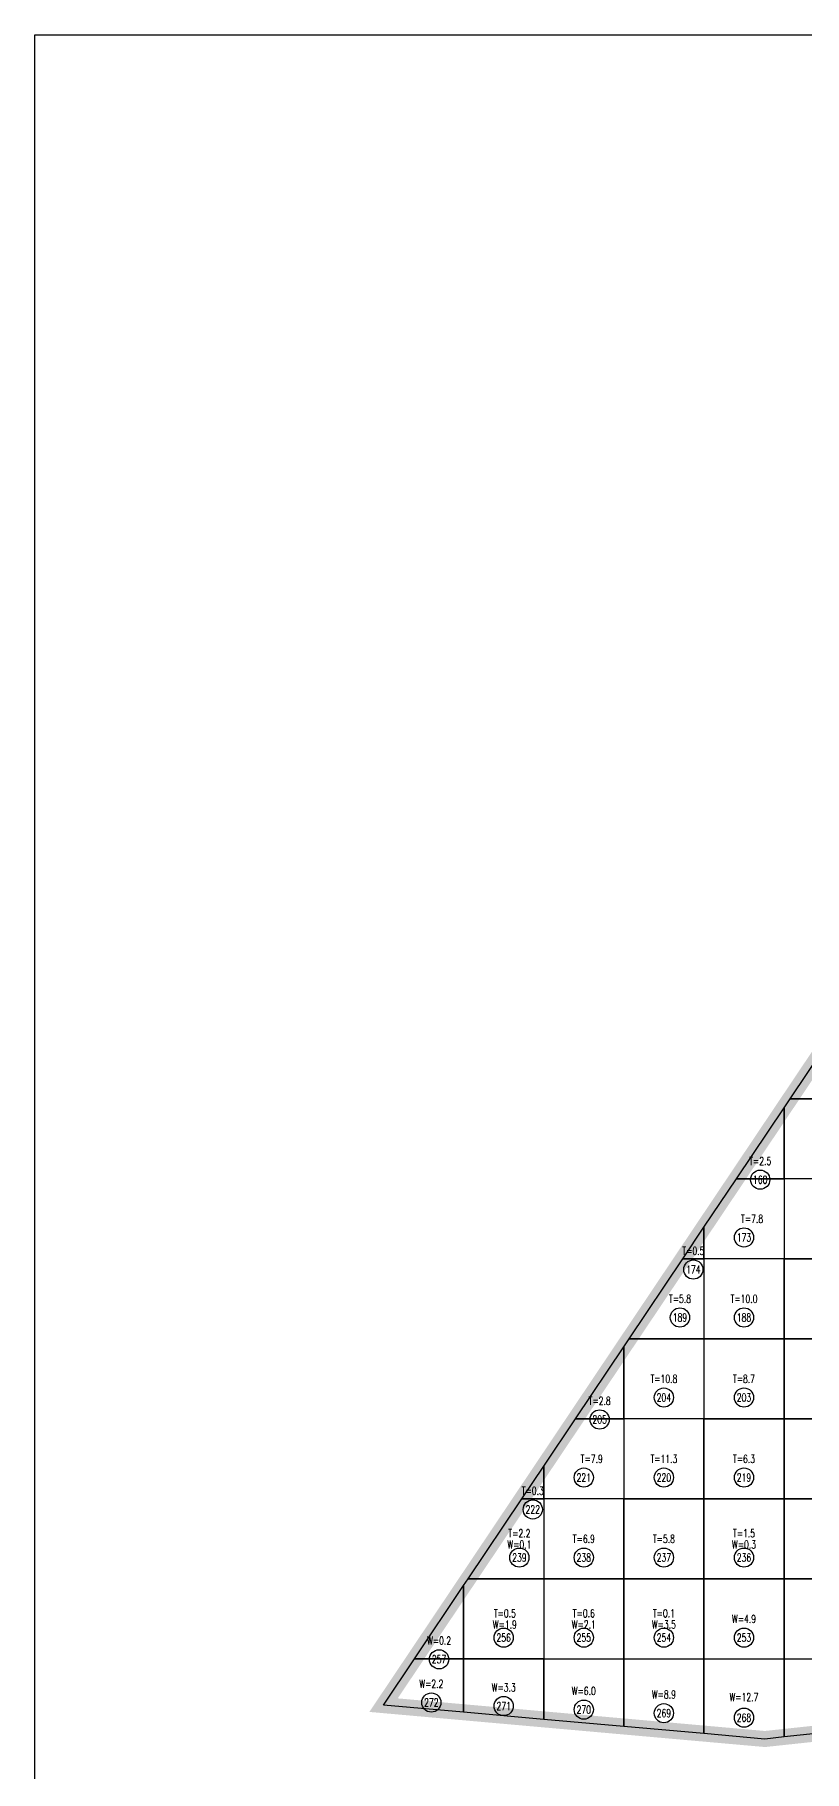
# Model space of a CAD drawing. Extents: x 4283 to 40403, y 1134 to 1764.
# Drawn here: x 9542 to 9585.7, y 1575.5 to 1674.1 of the extents above; entities that cross this region are included whole.
import ezdxf
from ezdxf.enums import TextEntityAlignment as Align

# ---------------------------------------------------------------- set-up
doc = ezdxf.new("R2010")
doc.units = 0
for name, color, linetype in [('tdz_10-1方格网', 2, 'Continuous'), ('tdz_10-1方格网计算', 7, 'Continuous'), ('tdz_土方计算图', 7, 'Continuous'), ('tdz_格田', 6, 'Continuous')]:
    doc.layers.add(name, color=color, linetype=linetype)
doc.styles.add('GLandNum', font='txt_____.ttf', dxfattribs={"width": 0.7, "height": 0.5})

msp = doc.modelspace()

# ---------------------------------------------------------------- linework, layer by layer
at = {"layer": 'tdz_10-1方格网', "linetype": 'Continuous'}
for points in [[(9587.898, 1618.209, 3089.418), (9589.057, 1618.209, 3089.308), (9589.057, 1613.664, 3089.275), (9584.854, 1613.664, 3089.45)], [(9584.854, 1613.664, 3089.45), (9589.057, 1613.664, 3089.275), (9589.057, 1609.118, 3089.241), (9584.511, 1609.118, 3089.233), (9584.511, 1613.153, 3089.453)], [(9584.511, 1613.153, 3089.453), (9584.511, 1609.118, 3089.233), (9581.809, 1609.118, 3089.481)], [(9581.809, 1609.118, 3089.481), (9584.511, 1609.118, 3089.233), (9584.511, 1604.573, 3089.199), (9579.966, 1604.573, 3089.34), (9579.966, 1606.367, 3089.5)], [(9584.511, 1609.118, 3089.233), (9584.511, 1604.573, 3089.199), (9589.057, 1604.573, 3089.206), (9589.057, 1609.118, 3089.241)], [(9579.966, 1606.367, 3089.5), (9579.966, 1604.573, 3089.34), (9578.764, 1604.573, 3089.512)], [(9578.764, 1604.573, 3089.512), (9579.966, 1604.573, 3089.34), (9579.966, 1600.027, 3089.158), (9575.72, 1600.027, 3089.456)], [(9579.966, 1604.573, 3089.34), (9579.966, 1600.027, 3089.158), (9584.511, 1600.027, 3089.165), (9584.511, 1604.573, 3089.199)], [(9584.511, 1604.573, 3089.199), (9584.511, 1600.027, 3089.165), (9589.057, 1600.027, 3089.173), (9589.057, 1604.573, 3089.206)], [(9575.72, 1600.027, 3089.456), (9579.966, 1600.027, 3089.158), (9579.966, 1595.482, 3089.124), (9575.421, 1595.482, 3089.183), (9575.421, 1599.581, 3089.468)], [(9579.966, 1600.027, 3089.158), (9579.966, 1595.482, 3089.124), (9584.511, 1595.482, 3089.132), (9584.511, 1600.027, 3089.165)], [(9584.511, 1600.027, 3089.165), (9584.511, 1595.482, 3089.132), (9589.057, 1595.482, 3089.139), (9589.057, 1600.027, 3089.173)], [(9575.421, 1599.581, 3089.468), (9575.421, 1595.482, 3089.183), (9572.675, 1595.482, 3089.575)], [(9572.675, 1595.482, 3089.575), (9575.421, 1595.482, 3089.183), (9575.421, 1590.936, 3089.132), (9570.875, 1590.936, 3089.495), (9570.875, 1592.795, 3089.645)], [(9575.421, 1595.482, 3089.183), (9575.421, 1590.936, 3089.132), (9579.966, 1590.936, 3089.091), (9579.966, 1595.482, 3089.124)], [(9579.966, 1595.482, 3089.124), (9579.966, 1590.936, 3089.091), (9584.511, 1590.936, 3089.097), (9584.511, 1595.482, 3089.132)], [(9584.511, 1595.482, 3089.132), (9584.511, 1590.936, 3089.097), (9589.057, 1590.936, 3089.105), (9589.057, 1595.482, 3089.139)], [(9570.875, 1592.795, 3089.645), (9570.875, 1590.936, 3089.495), (9569.63, 1590.936, 3089.694)], [(9569.63, 1590.936, 3089.694), (9570.875, 1590.936, 3089.495), (9570.875, 1586.391, 3089.504), (9566.586, 1586.391, 3089.813)], [(9570.875, 1590.936, 3089.495), (9570.875, 1586.391, 3089.504), (9575.421, 1586.391, 3089.381), (9575.421, 1590.936, 3089.132)], [(9575.421, 1590.936, 3089.132), (9575.421, 1586.391, 3089.381), (9579.966, 1586.391, 3089.254), (9579.966, 1590.936, 3089.091)], [(9579.966, 1590.936, 3089.091), (9579.966, 1586.391, 3089.254), (9584.511, 1586.391, 3089.18), (9584.511, 1590.936, 3089.097)], [(9584.511, 1590.936, 3089.097), (9584.511, 1586.391, 3089.18), (9589.057, 1586.391, 3089.188), (9589.057, 1590.936, 3089.105)], [(9566.33, 1586.009, 3089.823), (9566.33, 1581.845, 3089.82), (9563.541, 1581.845, 3089.932)], [(9566.586, 1586.391, 3089.813), (9570.875, 1586.391, 3089.504), (9570.875, 1581.845, 3089.753), (9566.33, 1581.845, 3089.82), (9566.33, 1586.009, 3089.823)], [(9570.875, 1586.391, 3089.504), (9570.875, 1581.845, 3089.753), (9575.421, 1581.845, 3089.613), (9575.421, 1586.391, 3089.381)], [(9575.421, 1586.391, 3089.381), (9575.421, 1581.845, 3089.613), (9579.966, 1581.845, 3089.471), (9579.966, 1586.391, 3089.254)], [(9579.966, 1586.391, 3089.254), (9579.966, 1581.845, 3089.471), (9584.511, 1581.845, 3089.381), (9584.511, 1586.391, 3089.18)], [(9584.511, 1586.391, 3089.18), (9584.511, 1581.845, 3089.381), (9589.057, 1581.845, 3089.337), (9589.057, 1586.391, 3089.188)], [(9563.541, 1581.845, 3089.932), (9566.33, 1581.845, 3089.82), (9566.33, 1578.819, 3089.912), (9561.784, 1579.223, 3090)], [(9566.33, 1578.819, 3089.912), (9566.33, 1581.845, 3089.82), (9570.875, 1581.845, 3089.753), (9570.875, 1578.415, 3089.824)], [(9570.875, 1578.415, 3089.824), (9570.875, 1581.845, 3089.753), (9575.421, 1581.845, 3089.613), (9575.421, 1578.011, 3089.735)], [(9575.421, 1578.011, 3089.735), (9575.421, 1581.845, 3089.613), (9579.966, 1581.845, 3089.471), (9579.966, 1577.608, 3089.646)], [(9579.966, 1577.608, 3089.646), (9579.966, 1581.845, 3089.471), (9584.511, 1581.845, 3089.381), (9584.511, 1577.416, 3089.555), (9583.429, 1577.3, 3089.579)], [(9584.511, 1577.416, 3089.555), (9584.511, 1581.845, 3089.381), (9589.057, 1581.845, 3089.337), (9589.057, 1577.904, 3089.448)]]:
    msp.add_polyline3d(points, close=True, dxfattribs=at)
at = {"layer": 'tdz_10-1方格网计算', "color": 7, "linetype": 'Continuous'}
for centre in [(9583.16, 1609.066), (9582.239, 1605.785), (9579.365, 1603.961), (9578.604, 1601.239), (9582.239, 1601.239), (9577.693, 1596.694), (9582.239, 1596.694), (9574.048, 1595.446), (9573.148, 1592.148), (9577.693, 1592.148), (9582.239, 1592.148), (9570.253, 1590.34), (9569.492, 1587.603), (9573.148, 1587.603), (9577.693, 1587.603), (9582.239, 1587.603), (9568.602, 1583.058), (9573.148, 1583.058), (9577.693, 1583.058), (9582.239, 1583.058), (9564.935, 1581.826), (9564.496, 1579.373), (9568.602, 1579.171), (9573.148, 1578.969), (9577.693, 1578.767), (9582.239, 1578.512)]:
    msp.add_circle(centre, 0.545, dxfattribs=at)
at = {"layer": 'tdz_土方计算图', "linetype": 'Continuous'}
for points in [[(9541.99, 1674.092), (9671.99, 1674.092)], [(9541.99, 1514.092), (9541.99, 1514.092), (9541.99, 1674.092), (9541.99, 1674.092)]]:
    msp.add_lwpolyline(points, dxfattribs=at)
at = {"layer": 'tdz_格田', "linetype": 'Continuous', "lineweight": 60, "const_width": 0.909}
msp.add_lwpolyline([(9561.784, 1579.223), (9583.429, 1577.3), (9643.565, 1583.749), (9633.65, 1621.459), (9652.196, 1670.885), (9621.721, 1669.152), (9592.358, 1652.927), (9592.768, 1625.478)], close=True, dxfattribs=at)

# ---------------------------------------------------------------- texts
at = {"layer": 'tdz_10-1方格网计算', "color": 2, "linetype": 'Continuous', "style": 'GLandNum', "width": 0.7}
for s, p in [('T=2.5', (9583.16, 1610.127)), ('T=7.8', (9582.699, 1606.845)), ('T=0.5', (9579.365, 1605.021)), ('T=5.8', (9578.604, 1602.3)), ('T=10.0', (9582.239, 1602.3)), ('T=10.8', (9577.693, 1597.755)), ('T=8.7', (9582.239, 1597.755)), ('T=2.8', (9574.048, 1596.507)), ('T=7.9', (9573.598, 1593.209)), ('T=11.3', (9577.693, 1593.209)), ('T=6.3', (9582.239, 1593.209)), ('T=0.3', (9570.253, 1591.401)), ('T=2.2', (9569.492, 1588.982)), ('T=6.9', (9573.148, 1588.664)), ('T=5.8', (9577.693, 1588.664)), ('T=1.5', (9582.239, 1588.982)), ('T=0.5', (9568.666, 1584.436)), ('T=0.6', (9573.148, 1584.436)), ('T=0.1', (9577.693, 1584.436))]:
    msp.add_text(s, height=0.4545, dxfattribs=at).set_placement(p, align=Align.MIDDLE_CENTER)
at = {"layer": 'tdz_10-1方格网计算', "color": 7, "linetype": 'Continuous', "style": 'GLandNum', "width": 0.7}
for s, p in [('160', (9583.16, 1609.066)), ('173', (9582.239, 1605.785)), ('174', (9579.365, 1603.961)), ('189', (9578.604, 1601.239)), ('188', (9582.239, 1601.239)), ('204', (9577.693, 1596.694)), ('203', (9582.239, 1596.694)), ('205', (9574.048, 1595.446)), ('221', (9573.148, 1592.148)), ('220', (9577.693, 1592.148)), ('219', (9582.239, 1592.148)), ('222', (9570.253, 1590.34)), ('239', (9569.492, 1587.603)), ('238', (9573.148, 1587.603)), ('237', (9577.693, 1587.603)), ('236', (9582.239, 1587.603)), ('256', (9568.602, 1583.058)), ('255', (9573.148, 1583.058)), ('254', (9577.693, 1583.058)), ('253', (9582.239, 1583.058)), ('257', (9564.935, 1581.826)), ('272', (9564.496, 1579.373)), ('271', (9568.602, 1579.171)), ('270', (9573.148, 1578.969)), ('269', (9577.693, 1578.767)), ('268', (9582.239, 1578.512))]:
    msp.add_text(s, height=0.4545, dxfattribs=at).set_placement(p, align=Align.MIDDLE_CENTER)
at = {"layer": 'tdz_10-1方格网计算', "color": 173, "linetype": 'Continuous', "style": 'GLandNum', "width": 0.7}
for s, p in [('W=0.1', (9569.492, 1588.345)), ('W=0.3', (9582.239, 1588.345)), ('W=1.9', (9568.666, 1583.8)), ('W=2.1', (9573.148, 1583.8)), ('W=3.5', (9577.693, 1583.8)), ('W=4.9', (9582.239, 1584.118)), ('W=0.2', (9564.935, 1582.886)), ('W=2.2', (9564.496, 1580.433)), ('W=3.3', (9568.602, 1580.231)), ('W=6.0', (9573.148, 1580.029)), ('W=8.9', (9577.693, 1579.827)), ('W=12.7', (9582.239, 1579.679))]:
    msp.add_text(s, height=0.4545, dxfattribs=at).set_placement(p, align=Align.MIDDLE_CENTER)

doc.saveas('drawing.dxf')
